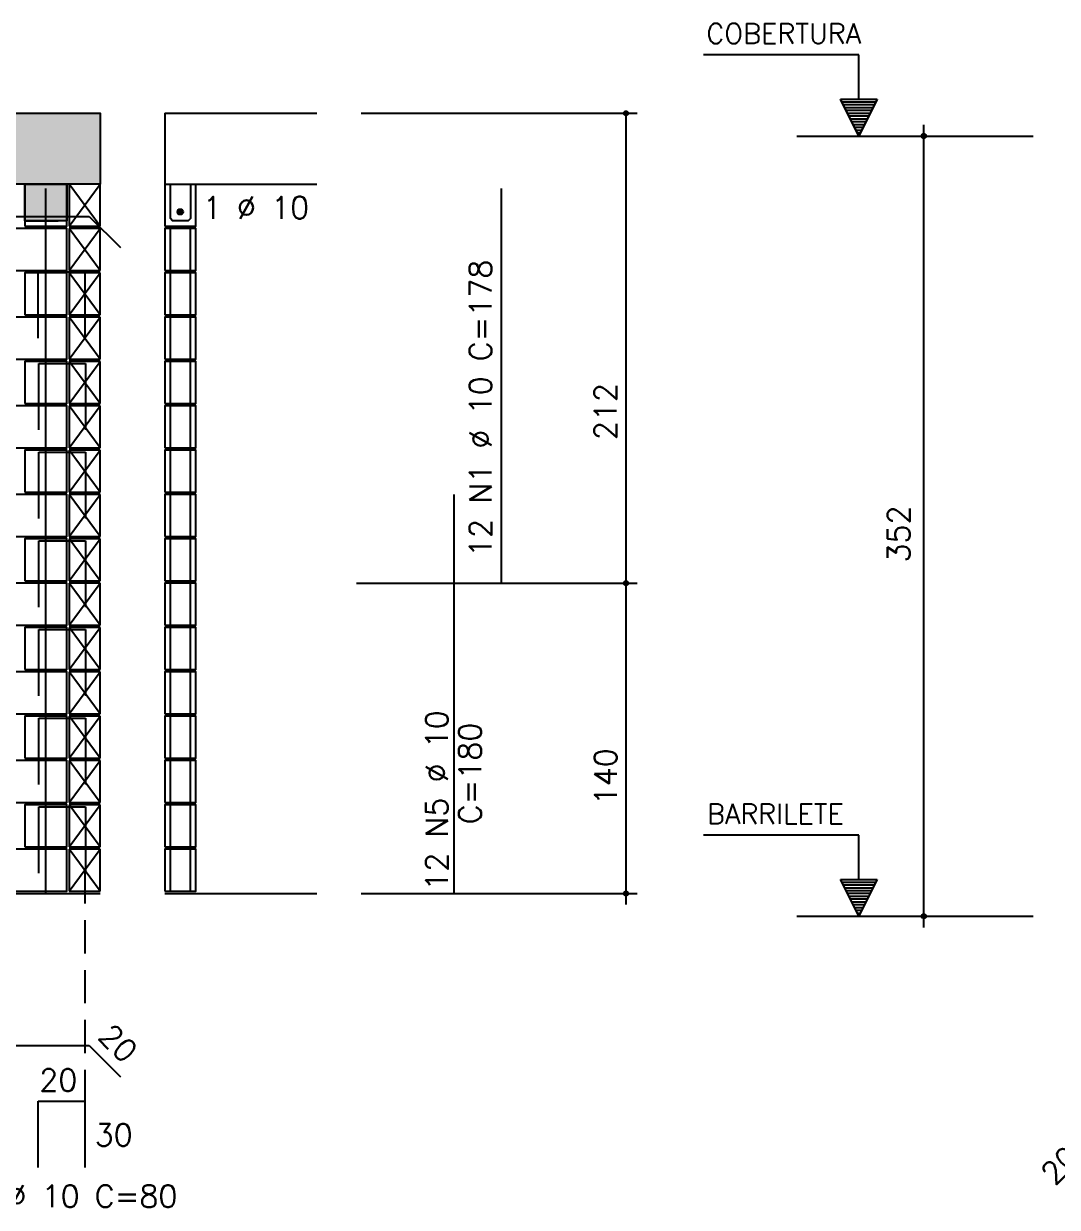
# Model space of a CAD drawing. Extents: x -1.9 to 86, y -1.5 to 61.
# Drawn here: x 29.28 to 38.6, y 27.76 to 38.44 of the extents above; entities that cross this region are included whole.
import ezdxf

# ---------------------------------------------------------------- set-up
doc = ezdxf.new("R2010")
doc.units = 0
doc.header["$MEASUREMENT"] = 0
doc.linetypes.add('ESTILO_TQS_0001', pattern=[0.45, 0.3, -0.15])
for name, color, linetype in [('PENA_01', 1, 'CONTINUOUS'), ('PENA_02', 2, 'CONTINUOUS'), ('PENA_03', 3, 'CONTINUOUS'), ('PENA_05', 5, 'CONTINUOUS'), ('PENA_09', 254, 'CONTINUOUS'), ('PENA_11', 252, 'CONTINUOUS')]:
    doc.layers.add(name, color=color, linetype=linetype)
doc.styles.get("Standard").update_dxf_attribs({"font": 'ROMANS.SHX'})

msp = doc.modelspace()

# ---------------------------------------------------------------- linework, layer by layer
at = {"layer": 'PENA_01', "linetype": 'Continuous'}
for p, q in [((36.255, 37.423), (38.386, 37.423)), ((36.255, 30.383), (38.386, 30.383))]:
    msp.add_line(p, q, dxfattribs=at)
at = {"layer": 'PENA_01', "linetype": 'ESTILO_TQS_0001'}
msp.add_line((29.831, 30.798), (29.831, 28.69), dxfattribs=at)
at = {"layer": 'PENA_02', "linetype": 'Continuous'}
for p, q in [((29.971, 36.988), (29.691, 36.988)), ((29.691, 36.988), (29.691, 36.608)), ((29.971, 36.608), (29.971, 36.988)), ((29.691, 36.608), (29.971, 36.608)), ((29.971, 36.588), (29.691, 36.588)), ((29.691, 36.588), (29.691, 36.208)), ((29.971, 36.208), (29.971, 36.588)), ((29.691, 36.208), (29.971, 36.208)), ((29.971, 36.188), (29.691, 36.188)), ((29.691, 36.188), (29.691, 35.808)), ((29.971, 35.808), (29.971, 36.188)), ((29.691, 35.808), (29.971, 35.808)), ((29.971, 35.788), (29.691, 35.788)), ((29.691, 35.788), (29.691, 35.408)), ((29.971, 35.408), (29.971, 35.788)), ((29.691, 35.408), (29.971, 35.408)), ((29.971, 35.388), (29.691, 35.388)), ((29.691, 35.388), (29.691, 35.008)), ((29.971, 35.008), (29.971, 35.388)), ((29.691, 35.008), (29.971, 35.008)), ((29.971, 34.988), (29.691, 34.988)), ((29.691, 34.988), (29.691, 34.608)), ((29.971, 34.608), (29.971, 34.988)), ((29.691, 34.608), (29.971, 34.608)), ((29.971, 34.588), (29.691, 34.588)), ((29.691, 34.588), (29.691, 34.208)), ((29.971, 34.208), (29.971, 34.588)), ((29.691, 34.208), (29.971, 34.208)), ((29.971, 34.188), (29.691, 34.188)), ((29.691, 34.188), (29.691, 33.808)), ((29.971, 33.808), (29.971, 34.188)), ((29.691, 33.808), (29.971, 33.808)), ((29.971, 33.788), (29.691, 33.788)), ((29.691, 33.788), (29.691, 33.408)), ((29.971, 33.408), (29.971, 33.788)), ((29.691, 33.408), (29.971, 33.408)), ((29.971, 33.388), (29.691, 33.388)), ((29.691, 33.388), (29.691, 33.008)), ((29.971, 33.008), (29.971, 33.388)), ((29.691, 33.008), (29.971, 33.008)), ((29.971, 32.988), (29.691, 32.988)), ((29.691, 32.988), (29.691, 32.608)), ((29.971, 32.608), (29.971, 32.988)), ((29.691, 32.608), (29.971, 32.608)), ((29.971, 32.588), (29.691, 32.588)), ((29.691, 32.588), (29.691, 32.208)), ((29.971, 32.208), (29.971, 32.588)), ((29.691, 32.208), (29.971, 32.208)), ((29.971, 32.188), (29.691, 32.188)), ((29.691, 32.188), (29.691, 31.808)), ((29.971, 31.808), (29.971, 32.188)), ((29.691, 31.808), (29.971, 31.808)), ((29.971, 31.788), (29.691, 31.788)), ((29.691, 31.788), (29.691, 31.408)), ((29.971, 31.408), (29.971, 31.788)), ((29.691, 31.408), (29.971, 31.408)), ((29.971, 31.388), (29.691, 31.388)), ((29.691, 31.388), (29.691, 31.008)), ((29.971, 31.008), (29.971, 31.388)), ((29.691, 31.008), (29.971, 31.008)), ((29.971, 30.988), (29.691, 30.988)), ((29.691, 30.988), (29.691, 30.608)), ((29.971, 30.608), (29.971, 30.988)), ((6.991, 30.588), (29.971, 30.588)), ((29.691, 30.608), (29.971, 30.608))]:
    msp.add_line(p, q, dxfattribs=at)
at = {"layer": 'PENA_02', "linetype": 'ESTILO_TQS_0001'}
msp.add_line((29.291, 36.658), (29.671, 36.658), dxfattribs=at)
at = {"layer": 'PENA_02', "linetype": 'Continuous'}
for points in [[(6.991, 37.628), (29.971, 37.628), (29.971, 36.988), (25.271, 36.988), (25.271, 36.188), (24.491, 36.188), (24.491, 36.988), (18.871, 36.988), (18.871, 36.188), (18.091, 36.188), (18.091, 36.988), (12.471, 36.988), (12.471, 36.188), (11.691, 36.188), (11.691, 36.988), (6.991, 36.988), (6.991, 37.628)], [(29.291, 36.608), (29.671, 36.608), (29.671, 36.988), (29.291, 36.988), (29.291, 36.608)], [(28.891, 36.208), (29.671, 36.208), (29.671, 36.588), (28.891, 36.588), (28.891, 36.208)], [(29.291, 35.808), (29.671, 35.808), (29.671, 36.188), (29.291, 36.188), (29.291, 35.808)], [(28.891, 35.408), (29.671, 35.408), (29.671, 35.788), (28.891, 35.788), (28.891, 35.408)], [(29.291, 35.008), (29.671, 35.008), (29.671, 35.388), (29.291, 35.388), (29.291, 35.008)], [(28.891, 34.608), (29.671, 34.608), (29.671, 34.988), (28.891, 34.988), (28.891, 34.608)], [(29.291, 34.208), (29.671, 34.208), (29.671, 34.588), (29.291, 34.588), (29.291, 34.208)], [(28.891, 33.808), (29.671, 33.808), (29.671, 34.188), (28.891, 34.188), (28.891, 33.808)], [(29.291, 33.408), (29.671, 33.408), (29.671, 33.788), (29.291, 33.788), (29.291, 33.408)], [(28.891, 33.008), (29.671, 33.008), (29.671, 33.388), (28.891, 33.388), (28.891, 33.008)], [(29.291, 32.608), (29.671, 32.608), (29.671, 32.988), (29.291, 32.988), (29.291, 32.608)], [(28.891, 32.208), (29.671, 32.208), (29.671, 32.588), (28.891, 32.588), (28.891, 32.208)], [(29.291, 31.808), (29.671, 31.808), (29.671, 32.188), (29.291, 32.188), (29.291, 31.808)], [(28.891, 31.408), (29.671, 31.408), (29.671, 31.788), (28.891, 31.788), (28.891, 31.408)], [(29.291, 31.008), (29.671, 31.008), (29.671, 31.388), (29.291, 31.388), (29.291, 31.008)], [(28.891, 30.608), (29.671, 30.608), (29.671, 30.988), (28.891, 30.988), (28.891, 30.608)]]:
    msp.add_lwpolyline(points, dxfattribs=at)
for centre, radius in [((34.714, 37.628), 0.02), ((34.714, 37.628), 0.01), ((37.401, 37.423), 0.02), ((37.401, 37.423), 0.01), ((34.714, 33.388), 0.02), ((34.714, 33.388), 0.01), ((34.714, 30.588), 0.02), ((34.714, 30.588), 0.01), ((37.401, 30.383), 0.02), ((37.401, 30.383), 0.01)]:
    msp.add_circle(centre, radius, dxfattribs=at)
at = {"layer": 'PENA_03', "linetype": 'Continuous'}
for p, q in [((36.814, 38.155), (35.414, 38.155)), ((36.814, 37.755), (36.814, 38.155)), ((36.815, 37.755), (36.815, 38.156)), ((36.814, 37.423), (36.648, 37.755)), ((36.648, 37.755), (36.814, 37.755)), ((36.814, 37.426), (36.651, 37.753)), ((36.978, 37.753), (36.651, 37.753)), ((36.968, 37.729), (36.661, 37.729)), ((36.955, 37.704), (36.674, 37.704)), ((36.98, 37.755), (36.814, 37.423)), ((36.978, 37.753), (36.814, 37.426)), ((36.815, 37.755), (36.98, 37.755)), ((30.554, 37.628), (30.554, 36.608)), ((30.554, 37.628), (31.924, 37.628)), ((32.324, 37.628), (34.814, 37.628)), ((34.714, 30.488), (34.714, 37.628)), ((36.942, 37.678), (36.687, 37.678)), ((36.929, 37.653), (36.699, 37.653)), ((36.916, 37.627), (36.712, 37.627)), ((36.904, 37.601), (36.725, 37.601)), ((36.891, 37.576), (36.738, 37.576)), ((36.878, 37.55), (36.751, 37.55)), ((36.865, 37.525), (36.763, 37.525)), ((36.853, 37.499), (36.776, 37.499)), ((37.401, 30.282), (37.401, 37.523)), ((36.84, 37.474), (36.789, 37.474)), ((36.827, 37.448), (36.802, 37.448)), ((29.691, 36.608), (29.971, 36.988)), ((29.971, 36.608), (29.691, 36.988)), ((30.554, 36.988), (31.924, 36.988)), ((29.691, 36.208), (29.971, 36.588)), ((29.971, 36.208), (29.691, 36.588)), ((30.604, 36.208), (30.604, 36.588)), ((30.784, 36.208), (30.784, 36.588)), ((29.691, 35.808), (29.971, 36.188)), ((29.971, 35.808), (29.691, 36.188)), ((30.604, 35.808), (30.604, 36.188)), ((30.784, 35.808), (30.784, 36.188)), ((29.691, 35.408), (29.971, 35.788)), ((29.971, 35.408), (29.691, 35.788)), ((30.604, 35.408), (30.604, 35.788)), ((30.784, 35.408), (30.784, 35.788)), ((29.691, 35.008), (29.971, 35.388)), ((29.971, 35.008), (29.691, 35.388)), ((30.604, 35.008), (30.604, 35.388)), ((30.784, 35.008), (30.784, 35.388)), ((29.691, 34.608), (29.971, 34.988)), ((29.971, 34.608), (29.691, 34.988)), ((30.604, 34.608), (30.604, 34.988)), ((30.784, 34.608), (30.784, 34.988)), ((29.691, 34.208), (29.971, 34.588)), ((29.971, 34.208), (29.691, 34.588)), ((30.604, 34.208), (30.604, 34.588)), ((30.784, 34.208), (30.784, 34.588)), ((29.691, 33.808), (29.971, 34.188)), ((29.971, 33.808), (29.691, 34.188)), ((30.604, 33.808), (30.604, 34.188)), ((30.784, 33.808), (30.784, 34.188)), ((29.691, 33.408), (29.971, 33.788)), ((29.971, 33.408), (29.691, 33.788)), ((30.604, 33.408), (30.604, 33.788)), ((30.784, 33.408), (30.784, 33.788)), ((29.691, 33.008), (29.971, 33.388)), ((29.971, 33.008), (29.691, 33.388)), ((30.604, 33.008), (30.604, 33.388)), ((30.784, 33.008), (30.784, 33.388)), ((32.283, 33.388), (34.814, 33.388)), ((29.691, 32.608), (29.971, 32.988)), ((29.971, 32.608), (29.691, 32.988)), ((30.604, 32.608), (30.604, 32.988)), ((30.784, 32.608), (30.784, 32.988)), ((29.691, 32.208), (29.971, 32.588)), ((29.971, 32.208), (29.691, 32.588)), ((30.604, 32.208), (30.604, 32.588)), ((30.784, 32.208), (30.784, 32.588)), ((29.691, 31.808), (29.971, 32.188)), ((29.971, 31.808), (29.691, 32.188)), ((30.604, 31.808), (30.604, 32.188)), ((30.784, 31.808), (30.784, 32.188)), ((29.691, 31.408), (29.971, 31.788)), ((29.971, 31.408), (29.691, 31.788)), ((30.604, 31.408), (30.604, 31.788)), ((30.784, 31.408), (30.784, 31.788)), ((29.691, 31.008), (29.971, 31.388)), ((29.971, 31.008), (29.691, 31.388)), ((30.604, 31.008), (30.604, 31.388)), ((30.784, 31.008), (30.784, 31.388)), ((36.814, 31.115), (35.414, 31.115)), ((36.814, 30.715), (36.814, 31.115)), ((36.815, 30.715), (36.815, 31.116)), ((29.691, 30.608), (29.971, 30.988)), ((29.971, 30.608), (29.691, 30.988)), ((30.604, 30.608), (30.604, 30.988)), ((30.784, 30.608), (30.784, 30.988)), ((36.814, 30.383), (36.648, 30.715)), ((36.648, 30.715), (36.814, 30.715)), ((36.814, 30.386), (36.651, 30.713)), ((36.978, 30.713), (36.651, 30.713)), ((36.968, 30.689), (36.661, 30.689)), ((36.955, 30.664), (36.674, 30.664)), ((36.98, 30.715), (36.814, 30.383)), ((36.978, 30.713), (36.814, 30.386)), ((36.815, 30.715), (36.98, 30.715)), ((30.554, 30.588), (31.924, 30.588)), ((32.324, 30.588), (34.814, 30.588)), ((36.942, 30.638), (36.687, 30.638)), ((36.929, 30.613), (36.699, 30.613)), ((36.916, 30.587), (36.712, 30.587)), ((36.904, 30.561), (36.725, 30.561)), ((36.891, 30.536), (36.738, 30.536)), ((36.878, 30.51), (36.751, 30.51)), ((36.865, 30.485), (36.763, 30.485)), ((36.853, 30.459), (36.776, 30.459)), ((36.84, 30.434), (36.789, 30.434)), ((36.827, 30.408), (36.802, 30.408))]:
    msp.add_line(p, q, dxfattribs=at)
for points in [[(30.554, 36.608), (30.834, 36.608), (30.834, 36.988)], [(30.784, 36.988), (30.784, 36.678), (30.764, 36.658), (30.624, 36.658), (30.604, 36.678), (30.604, 36.988)], [(30.554, 36.208), (30.834, 36.208), (30.834, 36.588), (30.554, 36.588), (30.554, 36.208)], [(30.554, 35.808), (30.834, 35.808), (30.834, 36.188), (30.554, 36.188), (30.554, 35.808)], [(30.554, 35.408), (30.834, 35.408), (30.834, 35.788), (30.554, 35.788), (30.554, 35.408)], [(30.554, 35.008), (30.834, 35.008), (30.834, 35.388), (30.554, 35.388), (30.554, 35.008)], [(30.554, 34.608), (30.834, 34.608), (30.834, 34.988), (30.554, 34.988), (30.554, 34.608)], [(30.554, 34.208), (30.834, 34.208), (30.834, 34.588), (30.554, 34.588), (30.554, 34.208)], [(30.554, 33.808), (30.834, 33.808), (30.834, 34.188), (30.554, 34.188), (30.554, 33.808)], [(30.554, 33.408), (30.834, 33.408), (30.834, 33.788), (30.554, 33.788), (30.554, 33.408)], [(30.554, 33.008), (30.834, 33.008), (30.834, 33.388), (30.554, 33.388), (30.554, 33.008)], [(30.554, 32.608), (30.834, 32.608), (30.834, 32.988), (30.554, 32.988), (30.554, 32.608)], [(30.554, 32.208), (30.834, 32.208), (30.834, 32.588), (30.554, 32.588), (30.554, 32.208)], [(30.554, 31.808), (30.834, 31.808), (30.834, 32.188), (30.554, 32.188), (30.554, 31.808)], [(30.554, 31.408), (30.834, 31.408), (30.834, 31.788), (30.554, 31.788), (30.554, 31.408)], [(30.554, 31.008), (30.834, 31.008), (30.834, 31.388), (30.554, 31.388), (30.554, 31.008)], [(30.554, 30.608), (30.834, 30.608), (30.834, 30.988), (30.554, 30.988), (30.554, 30.608)]]:
    msp.add_lwpolyline(points, dxfattribs=at)
msp.add_circle((30.693, 36.739), 0.025, dxfattribs=at)
for points in [[(30.718, 36.739), (30.681, 36.761), (30.67, 36.748)], [(30.718, 36.739), (30.67, 36.748), (30.67, 36.731)], [(30.718, 36.739), (30.67, 36.731), (30.681, 36.718)], [(30.718, 36.739), (30.698, 36.764), (30.681, 36.761)], [(30.718, 36.739), (30.681, 36.718), (30.698, 36.715)], [(30.718, 36.739), (30.713, 36.755), (30.698, 36.764)], [(30.718, 36.739), (30.698, 36.715), (30.713, 36.723)], [(30.718, 36.739), (30.713, 36.723), (30.718, 36.739)]]:
    msp.add_solid(points, dxfattribs=at)
at = {"layer": 'PENA_05', "linetype": 'Continuous'}
for p, q in [((29.481, 30.588), (29.481, 36.948)), ((33.59, 33.385), (33.59, 36.948)), ((18.101, 36.698), (29.871, 36.698)), ((29.871, 36.698), (30.153, 36.416)), ((29.411, 35.598), (29.411, 36.198)), ((29.411, 36.198), (29.831, 36.198)), ((29.831, 36.198), (29.831, 35.598)), ((29.418, 34.771), (29.418, 35.371)), ((29.418, 35.371), (29.838, 35.371)), ((29.838, 35.371), (29.838, 34.771)), ((29.418, 33.971), (29.418, 34.571)), ((29.418, 34.571), (29.838, 34.571)), ((29.838, 34.571), (29.838, 33.971)), ((33.164, 30.588), (33.164, 34.188)), ((29.418, 33.171), (29.418, 33.771)), ((29.418, 33.771), (29.838, 33.771)), ((29.838, 33.771), (29.838, 33.171)), ((29.418, 32.371), (29.418, 32.971)), ((29.418, 32.971), (29.838, 32.971)), ((29.838, 32.971), (29.838, 32.371)), ((29.418, 31.571), (29.418, 32.171)), ((29.418, 32.171), (29.838, 32.171)), ((29.838, 32.171), (29.838, 31.571)), ((29.418, 30.771), (29.418, 31.371)), ((29.418, 31.371), (29.838, 31.371)), ((29.838, 31.371), (29.838, 30.771)), ((18.101, 29.217), (29.871, 29.217)), ((29.871, 29.217), (30.153, 28.934)), ((29.411, 28.115), (29.411, 28.715)), ((29.411, 28.715), (29.831, 28.715)), ((29.831, 28.715), (29.831, 28.115))]:
    msp.add_line(p, q, dxfattribs=at)
at = {"layer": 'PENA_09', "linetype": 'Continuous'}
msp.add_lwpolyline([(29.291, 36.658), (29.291, 36.988), (29.671, 36.988), (29.671, 36.658), (29.291, 36.658)], dxfattribs=at)
for points in [[(29.291, 36.658), (29.291, 36.988), (29.671, 36.988)], [(29.291, 36.658), (29.671, 36.988), (29.671, 36.658)], [(29.291, 36.658), (29.671, 36.658), (29.291, 36.658)]]:
    msp.add_solid(points, dxfattribs=at)
at = {"layer": 'PENA_11', "linetype": 'Continuous'}
for points in [[(11.691, 36.988), (6.991, 36.988), (29.971, 37.628)], [(29.971, 37.628), (6.991, 36.988), (6.991, 37.628)], [(12.471, 36.988), (11.691, 36.988), (29.971, 37.628)], [(29.971, 37.628), (18.091, 36.988), (12.471, 36.988)], [(18.091, 36.988), (29.971, 37.628), (18.871, 36.988)], [(29.971, 37.628), (24.491, 36.988), (18.871, 36.988)], [(24.491, 36.988), (29.971, 37.628), (25.271, 36.988)], [(29.971, 37.628), (29.971, 36.988), (25.271, 36.988)]]:
    msp.add_solid(points, dxfattribs=at)

# ---------------------------------------------------------------- texts
at = {"layer": 'PENA_03', "linetype": 'Continuous'}
for s, height, p in [('COBERTURA', 0.18, (35.439, 38.257)), ('1 %%c 10', 0.2, (30.896, 36.677)), ('BARRILETE', 0.18, (35.444, 31.217)), ('20', 0.2, (29.421, 28.805)), ('30', 0.2, (29.921, 28.31)), ('7 N2 %%c 10 C=80', 0.2, (28.328, 27.757))]:
    msp.add_text(s, height=height, dxfattribs=at).set_placement(p)
for s, rotation, p in [('12 N1 %%c 10 C=178', 90, (33.502, 33.625)), ('212', 90, (34.628, 34.679)), ('352', 90, (37.274, 33.575)), ('12 N5 %%c 10', 90, (33.107, 30.613)), ('C=180', 90, (33.407, 31.213)), ('140', 90, (34.63, 31.385)), ('20', 315, (29.941, 29.288)), ('20', 45, (38.579, 27.945))]:
    msp.add_text(s, height=0.2, rotation=rotation, dxfattribs=at).set_placement(p)

doc.saveas('drawing.dxf')
